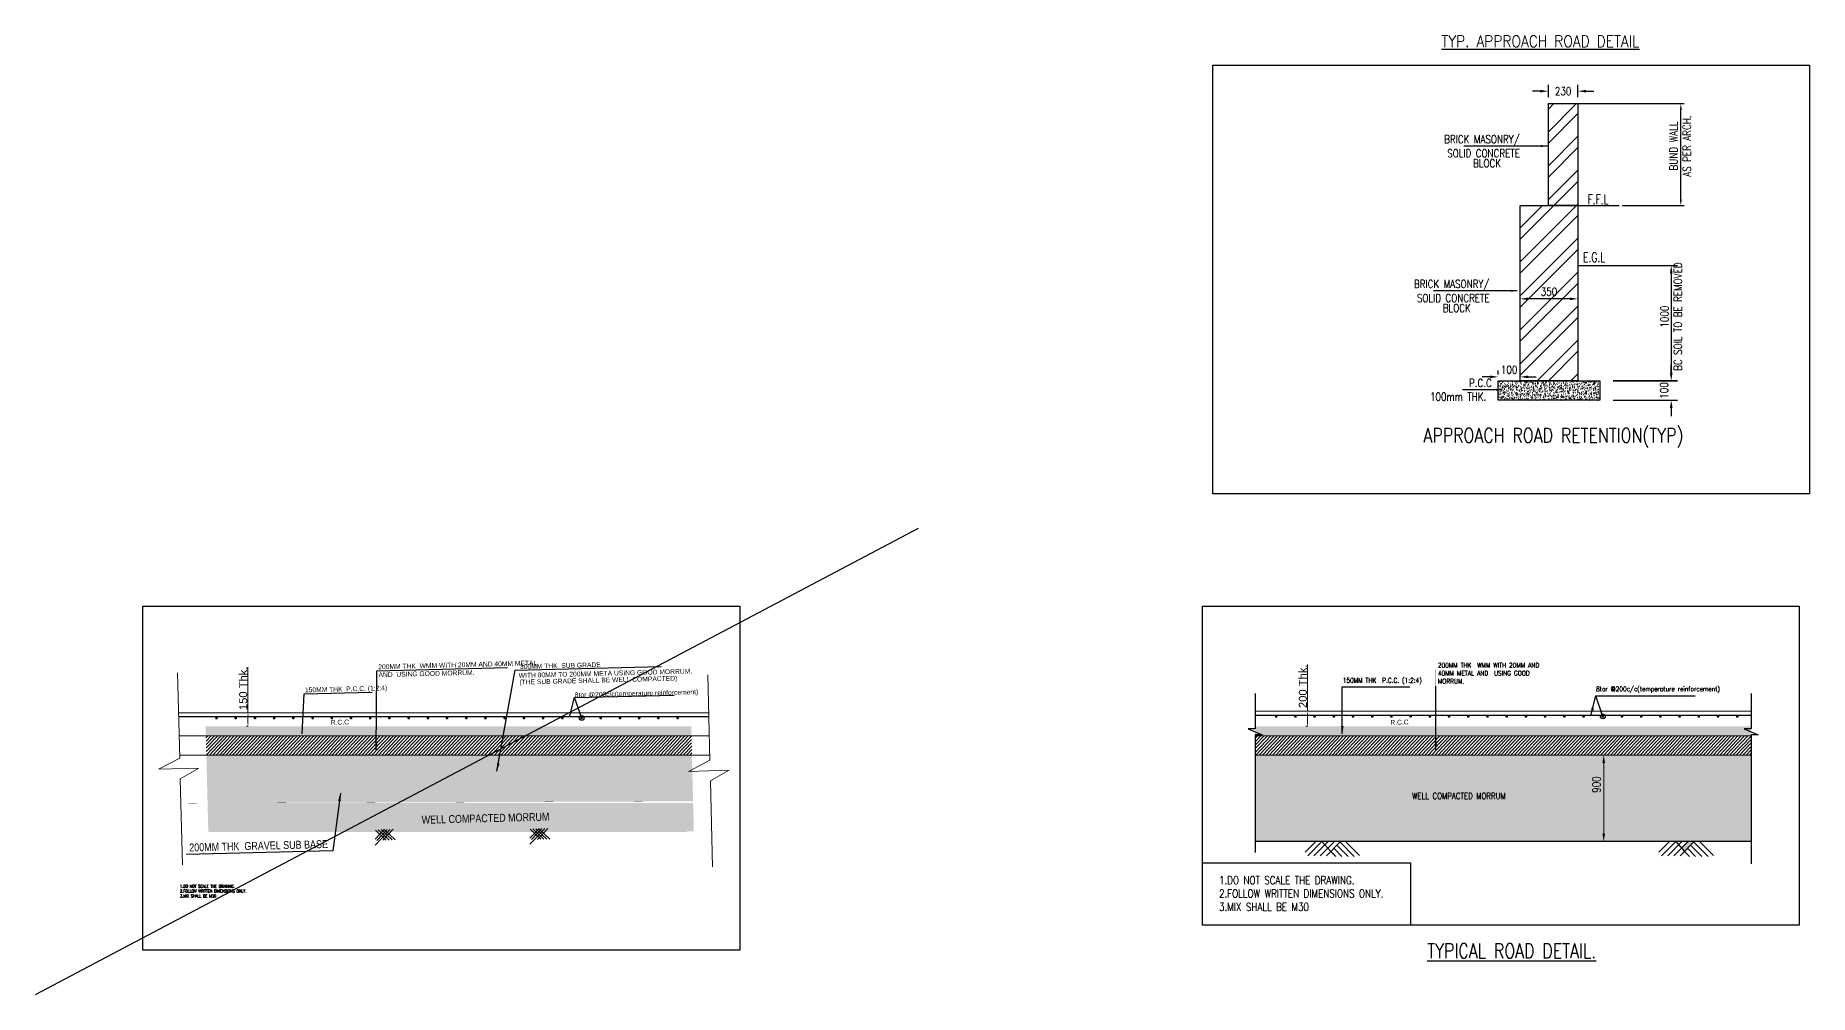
# Model space of a CAD drawing. Header units: inches. Extents: x -19274 to 36137, y -12040 to 17912.
import ezdxf
from ezdxf.enums import TextEntityAlignment as Align

# ---------------------------------------------------------------- set-up
doc = ezdxf.new("R2010")
doc.units = ezdxf.units.IN
doc.header["$MEASUREMENT"] = 0
doc.layers.get('DEFPOINTS').update_dxf_attribs({"color": 4})
for name, color, linetype, lineweight in [('beam', 3, 'Continuous', 9), ('DIM', 9, 'Continuous', 9), ('REIN', 1, 'Continuous', 25), ('ROAD', 9, 'Continuous', 15), ('TEXT', 4, 'Continuous', 9), ('WALL', 3, 'Continuous', 9)]:
    doc.layers.add(name, color=color, linetype=linetype, lineweight=lineweight)
for name, color, linetype in [('Hatch', 9, 'Continuous'), ('HT', 8, 'Continuous'), ('S-BEAM OUTER', 4, 'Continuous'), ('S-BRECK LINE', 8, 'Continuous'), ('S-COLUMN', 1, 'Continuous'), ('S-CONCRET LINE', 4, 'Continuous'), ('S-DIM-1', 5, 'Continuous'), ('S-LEVEL SECTION', 3, 'Continuous'), ('S-PCC', 9, 'Continuous'), ('S-RETAINING WALL', 8, 'Continuous'), ('S-TEXT-1', 4, 'Continuous'), ('S-TITAL', 6, 'Continuous'), ('S-TITIL', 6, 'Continuous'), ('TBLK_MAINTITLE', 83, 'Continuous')]:
    doc.layers.add(name, color=color, linetype=linetype)
doc.styles.add('DIM', font='arial.ttf', dxfattribs={"width": 0.8, "height": 125})
doc.styles.add('HEAD', font='times.ttf', dxfattribs={"width": 0.8})
doc.styles.add('ROMANS', font='simplex.shx', dxfattribs={"width": 0.8, "height": 250})
doc.styles.get("Standard").update_dxf_attribs({"font": 'arial.ttf'})
doc.dimstyles.new('DIM 100', dxfattribs={"dimscale": 100, "dimtxt": 2.5, "dimasz": 2, "dimexe": 1, "dimexo": 1, "dimgap": 1, "dimtad": 1, "dimdec": 0, "dimzin": 0, "dimdsep": 46, "dimtxsty": 'ROMANS', "dimcen": -0.1, "dimclrd": 5, "dimclre": 5, "dimclrt": 4, "dimadec": 0, "dimazin": 0, "dimtfac": 1, "dimtdec": 0, "dimtix": 1, "dimtofl": 0, "dimtmove": 0, "dimatfit": 0, "dimfxl": 1, "dimtolj": 1, "dimtzin": 0, "dimarcsym": 0})
doc.dimstyles.new('dim100', dxfattribs={"dimtxt": 250, "dimasz": 250, "dimexe": 200, "dimexo": 200, "dimgap": 100, "dimtad": 1, "dimdec": 0, "dimzin": 0, "dimdsep": 46, "dimtxsty": 'ROMANS', "dimcen": 0, "dimclrd": 5, "dimclre": 5, "dimclrt": 4, "dimadec": 0, "dimazin": 0, "dimtfac": 1, "dimtdec": 0, "dimtix": 1, "dimtofl": 0, "dimtmove": 2, "dimatfit": 3, "dimfxl": 1, "dimtolj": 1, "dimtzin": 0, "dimlwd": -1, "dimlwe": -1, "dimarcsym": 0})
doc.dimstyles.new('dim25', dxfattribs={"dimtxt": 250, "dimasz": 250, "dimexe": 200, "dimexo": 200, "dimgap": 100, "dimtad": 1, "dimdec": 0, "dimlfac": 0.25, "dimzin": 0, "dimdsep": 46, "dimtxsty": 'ROMANS', "dimcen": 0, "dimclrd": 5, "dimclre": 5, "dimclrt": 4, "dimadec": 0, "dimazin": 0, "dimtfac": 1, "dimtdec": 0, "dimtix": 1, "dimtofl": 0, "dimtmove": 2, "dimatfit": 3, "dimfxl": 1, "dimtolj": 1, "dimtzin": 0, "dimlwd": -1, "dimlwe": -1, "dimarcsym": 0})
doc.dimstyles.new('dim33.33', dxfattribs={"dimtxt": 250, "dimasz": 250, "dimexe": 200, "dimexo": 200, "dimgap": 100, "dimtad": 1, "dimdec": 0, "dimlfac": 0.333331, "dimzin": 0, "dimdsep": 46, "dimtxsty": 'ROMANS', "dimcen": 0, "dimclrd": 5, "dimclre": 5, "dimclrt": 4, "dimadec": 0, "dimazin": 0, "dimtfac": 1, "dimtdec": 0, "dimtix": 1, "dimtofl": 0, "dimtmove": 2, "dimatfit": 3, "dimfxl": 1, "dimtolj": 1, "dimtzin": 0, "dimlwd": -1, "dimlwe": -1, "dimarcsym": 0})
doc.dimstyles.get("Standard").update_dxf_attribs({"dimtxt": 0.18, "dimasz": 0.18, "dimexe": 0.18, "dimexo": 0.0625, "dimgap": 0.09, "dimtad": 0, "dimtih": 1, "dimtoh": 1, "dimdec": 4, "dimzin": 0, "dimdsep": 46, "dimtxsty": 'Standard', "dimcen": 0.09, "dimadec": 0, "dimazin": 0, "dimtfac": 1, "dimtdec": 4, "dimtofl": 0, "dimtmove": 0, "dimatfit": 3, "dimfxl": 1, "dimtolj": 1, "dimtzin": 0, "dimarcsym": 0})
doc.dimstyles.new('STANDARD$0', dxfattribs={"dimtxt": 2.5, "dimasz": 2.5, "dimexe": 0.5, "dimexo": 2, "dimgap": 20, "dimtad": 1, "dimdec": 4, "dimzin": 0, "dimdsep": 46, "dimtxsty": 'Standard', "dimcen": 2, "dimclrd": 256, "dimclre": 256, "dimclrt": 5, "dimadec": 0, "dimazin": 0, "dimtfac": 1, "dimtdec": 4, "dimtix": 1, "dimtofl": 0, "dimtmove": 0, "dimatfit": 3, "dimfxl": 1, "dimtolj": 1, "dimtzin": 0, "dimlwd": -1, "dimlwe": -1, "dimarcsym": 0})
pattern_1 = [(45, (-406310.2, 25031.5), (-530.3301, 530.3301), []), (45, (-405956.64, 25031.5), (-530.3301, 530.3301), [])]

# ---------------------------------------------------------------- blocks, each defined once
blk = doc.blocks.new('*D2')
at = {"layer": 'DEFPOINTS', "color": 0, "transparency": 16777216}
for p in [(28901, 16173), (27981, 15784), (28901, 15784)]:
    blk.add_point(p, dxfattribs=at)
at = {"layer": 'S-RETAINING WALL', "color": 5, "transparency": 16777216}
for p, q in [((27731, 16173), (27481, 16173)), ((27981, 15984), (27981, 16373)), ((28901, 15984), (28901, 16373)), ((29151, 16173), (29401, 16173))]:
    blk.add_line(p, q, dxfattribs=at)
for points in [[(27731, 16214), (27731, 16131), (27981, 16173)], [(29151, 16214), (29151, 16131), (28901, 16173)]]:
    blk.add_solid(points, dxfattribs=at)
at = {"layer": 'S-RETAINING WALL', "color": 4, "transparency": 16777216, "insert": (28441, 16173), "char_height": 250, "attachment_point": 5, "style": 'ROMANS'}
blk.add_mtext('\\A1;230', dxfattribs=at)
blk = doc.blocks.new('*D3')
at = {"layer": 'DEFPOINTS', "color": 0, "transparency": 16777216}
for p in [(27101, 9689), (27101, 9686), (28901, 9689)]:
    blk.add_point(p, dxfattribs=at)
at = {"layer": 'S-RETAINING WALL', "color": 5, "transparency": 16777216}
for p, q in [((27101, 9489), (27101, 9486)), ((28651, 9686), (27351, 9686)), ((28901, 9489), (28901, 9486))]:
    blk.add_line(p, q, dxfattribs=at)
for points in [[(27351, 9728), (27351, 9645), (27101, 9686)], [(28651, 9728), (28651, 9645), (28901, 9686)]]:
    blk.add_solid(points, dxfattribs=at)
at = {"layer": 'S-RETAINING WALL', "color": 4, "transparency": 16777216, "insert": (28001, 9911), "char_height": 250, "attachment_point": 5, "style": 'ROMANS'}
blk.add_mtext('\\A1;350', dxfattribs=at)
blk = doc.blocks.new('*D4')
at = {"layer": 'DEFPOINTS', "color": 0, "transparency": 16777216}
for p in [(28901, 10732), (29801, 7132), (31818, 7132)]:
    blk.add_point(p, dxfattribs=at)
at = {"layer": 'S-RETAINING WALL', "color": 5, "transparency": 16777216}
for p, q in [((29101, 10732), (32018, 10732)), ((31818, 10482), (31818, 7382)), ((30001, 7132), (32018, 7132))]:
    blk.add_line(p, q, dxfattribs=at)
for points in [[(31776, 10482), (31860, 10482), (31818, 10732)], [(31776, 7382), (31860, 7382), (31818, 7132)]]:
    blk.add_solid(points, dxfattribs=at)
at = {"layer": 'S-RETAINING WALL', "color": 4, "transparency": 16777216, "insert": (31818, 9132), "char_height": 250, "attachment_point": 5, "rotation": 90, "style": 'ROMANS'}
blk.add_mtext('\\A1;1000\\PBC SOIL TO BE REMOVED', dxfattribs=at)
blk = doc.blocks.new('*D5')
at = {"layer": 'DEFPOINTS', "color": 0, "transparency": 16777216}
for p in [(29801, 7126), (29801, 6526), (31818, 6526)]:
    blk.add_point(p, dxfattribs=at)
at = {"layer": 'S-RETAINING WALL', "color": 5, "transparency": 16777216}
for p, q in [((31818, 7376), (31818, 7626)), ((30001, 7126), (32018, 7126)), ((30001, 6526), (32018, 6526)), ((31818, 6276), (31818, 6026))]:
    blk.add_line(p, q, dxfattribs=at)
for points in [[(31776, 7376), (31860, 7376), (31818, 7126)], [(31776, 6276), (31860, 6276), (31818, 6526)]]:
    blk.add_solid(points, dxfattribs=at)
at = {"layer": 'S-RETAINING WALL', "color": 4, "transparency": 16777216, "insert": (31593, 6826), "char_height": 250, "attachment_point": 5, "rotation": 90, "style": 'ROMANS'}
blk.add_mtext('\\A1;100', dxfattribs=at)
blk = doc.blocks.new('*D6')
at = {"layer": 'DEFPOINTS', "color": 0, "transparency": 16777216}
for p in [(28761, 15784), (32118, 15784), (30187, 12600)]:
    blk.add_point(p, dxfattribs=at)
at = {"layer": 'S-COLUMN', "color": 5, "lineweight": -2, "transparency": 16777216}
for p, q in [((28861, 15784), (32218, 15784)), ((32118, 12800), (32118, 15584)), ((30287, 12600), (32218, 12600))]:
    blk.add_line(p, q, dxfattribs=at)
at = {"layer": 'S-COLUMN', "color": 5, "transparency": 16777216}
for points in [[(32085, 15584), (32151, 15584), (32118, 15784)], [(32085, 12800), (32151, 12800), (32118, 12600)]]:
    blk.add_solid(points, dxfattribs=at)
at = {"layer": 'S-COLUMN', "color": 4, "transparency": 16777216, "insert": (32100, 14458), "char_height": 250, "attachment_point": 5, "rotation": 90, "style": 'ROMANS'}
blk.add_mtext('\\A1;BUND WALL\\PAS PER ARCH.', dxfattribs=at)
blk = doc.blocks.new('*D7')
at = {"layer": 'DEFPOINTS', "color": 0, "transparency": 16777216}
for p in [(27101, 7250), (26412, 7126), (27101, 7126)]:
    blk.add_point(p, dxfattribs=at)
at = {"layer": 'S-BEAM OUTER', "color": 5, "transparency": 16777216}
for p, q in [((26162, 7250), (25912, 7250)), ((26412, 7326), (26412, 7450)), ((27101, 7326), (27101, 7450)), ((27351, 7250), (27601, 7250))]:
    blk.add_line(p, q, dxfattribs=at)
for points in [[(26162, 7292), (26162, 7208), (26412, 7250)], [(27351, 7292), (27351, 7208), (27101, 7250)]]:
    blk.add_solid(points, dxfattribs=at)
at = {"layer": 'S-BEAM OUTER', "color": 4, "transparency": 16777216, "insert": (26756, 7475), "char_height": 250, "attachment_point": 5, "style": 'ROMANS'}
blk.add_mtext('\\A1;100', dxfattribs=at)
blk = doc.blocks.new('*D9')
at = {"layer": 'DEFPOINTS', "color": 0}
for p in [(20460, -3192), (20513, -3192), (20513, -3662)]:
    blk.add_point(p, dxfattribs=at)
at = {"layer": 'DIM', "linetype": 'Continuous'}
for p, q in [((20460, -3192), (20460, -1733)), ((20463, -3192), (20410, -3192)), ((20460, -3562), (20460, -3292)), ((20463, -3662), (20410, -3662))]:
    blk.add_line(p, q, dxfattribs=at)
at = {"layer": 'DIM'}
for points in [[(20477, -3292), (20444, -3292), (20460, -3192)], [(20444, -3562), (20477, -3562), (20460, -3662)]]:
    blk.add_solid(points, dxfattribs=at)
at = {"layer": 'DIM', "color": 5, "insert": (20313, -2413), "char_height": 250, "attachment_point": 5, "rotation": 90}
blk.add_mtext('\\A1;{\\C4;200 Thk.}', dxfattribs=at)
blk = doc.blocks.new('*D10')
at = {"layer": 'DEFPOINTS', "color": 0}
for p in [(-12638, -3242), (-12585, -3242), (-12585, -3662)]:
    blk.add_point(p, dxfattribs=at)
at = {"layer": 'DIM', "linetype": 'Continuous'}
for p, q in [((-12638, -3242), (-12638, -1811)), ((-12635, -3242), (-12688, -3242)), ((-12635, -3662), (-12688, -3662)), ((-12638, -3562), (-12638, -3342))]:
    blk.add_line(p, q, dxfattribs=at)
at = {"layer": 'DIM'}
for points in [[(-12621, -3342), (-12654, -3342), (-12638, -3242)], [(-12654, -3562), (-12621, -3562), (-12638, -3662)]]:
    blk.add_solid(points, dxfattribs=at)
at = {"layer": 'DIM', "color": 5, "insert": (-12785, -2477), "char_height": 250, "attachment_point": 5, "rotation": 90}
blk.add_mtext('\\A1;150 Thk.', dxfattribs=at)
blk = doc.blocks.new('*D16')
at = {"layer": 'DEFPOINTS', "color": 0}
for p in [(34313, -4562), (29709, -7261), (34313, -7261)]:
    blk.add_point(p, dxfattribs=at)
at = {"layer": 'ROAD', "color": 5, "linetype": 'Continuous'}
for p, q in [((34113, -4562), (29509, -4562)), ((29709, -4812), (29709, -7011)), ((34113, -7261), (29509, -7261))]:
    blk.add_line(p, q, dxfattribs=at)
at = {"layer": 'ROAD', "color": 5}
for points in [[(29751, -4812), (29668, -4812), (29709, -4562)], [(29668, -7011), (29751, -7011), (29709, -7261)]]:
    blk.add_solid(points, dxfattribs=at)
at = {"layer": 'ROAD', "color": 4, "lineweight": -3, "insert": (29483, -5483), "char_height": 250, "attachment_point": 5, "rotation": 90, "style": 'ROMANS'}
blk.add_mtext('\\A1;900', dxfattribs=at)

msp = doc.modelspace()

# ---------------------------------------------------------------- hatches: boundary and pattern name
at = {"layer": 'DIM', "linetype": 'Continuous'}
h = msp.add_hatch(dxfattribs=at)
h.set_pattern_fill('ANSI31', color=256, scale=600, angle=1.4398, style=0)
h.set_pattern_definition([(46.4398, (-898002.03, 148594.97), (-54.348804, 51.683726), [])])
h.paths.add_polyline_path([(1229.2, -4561.8), (1214.1, -3961.8), (-13951.5, -3961.8), (-13936.4, -4561.8)])
h = msp.add_hatch(dxfattribs=at)
h.set_pattern_fill('ANSI31', color=256, scale=600, angle=1.4398, style=0)
h.set_pattern_definition([(46.4398, (-864904.13, 148594.97), (-54.348804, 51.683726), [])])
edge = h.paths.add_edge_path()
edge.add_line((34327.1, -4561.8), (34312, -3961.8))
edge.add_line((34312, -3961.8), (18822, -3961.8))
edge.add_line((18822, -3961.8), (18829.6, -4561.8))
edge.add_line((18822, -4561.8), (34327.1, -4561.8))
at = {"layer": 'Hatch', "linetype": 'Continuous'}
h = msp.add_hatch(dxfattribs=at)
h.set_pattern_fill('AR-CONC', color=256, scale=25, angle=1.4398, style=0)
h.set_pattern_definition([(51.4398, (-898002.03, 148594.97), (179.652619, -11.177503), [18.75, -206.25]), (356.4398, (-898002.03, 148594.97), (-39.40189, 187.117075), [15, -165]), (101.891244, (-897987.06, 148594.04), (140.25073, 175.93957), [15.935048, -175.285528]), (47.624, (-898003.29, 148644.95), (267.76583, -34.66272), [28.125, -309.375]), (98.075435, (-897980.97, 148642.06), (227.47264, 249.32398), [23.902585, -262.92844]), (352.623964, (-898003.3, 148644.95), (227.47264, 249.32398), [22.5, -247.5]), (22.4398, (-897977.98, 148633.08), (151.70876, -96.873383), [18.75, -206.25]), (327.4398, (-897977.98, 148633.08), (56.25449, 182.758696), [15, -165]), (72.891244, (-897965.34, 148625.01), (207.963247, 85.885313), [15.935047, -175.285528]), (38.9397996, (-898002.03, 148594.97), (0.9478815, 83.273572), [0, -163, 0, -167.5, 0, -165.625]), (8.9398, (-898002.03, 148594.97), (63.269064, 100.2243074), [0, -95.5, 0, -159.25, 0, -63.125]), (328.9398, (-898057.76, 148593.57), (133.555156, -2.283652), [0, -62.5, 0, -195, 0, -258.75]), (318.9398, (-898082.75, 148592.94), (145.121687, 28.681715), [0, -81.25, 0, -129.5, 0, -183.75])])
h.paths.add_polyline_path([(1214.1, -3961.8), (1206.5, -3661.8), (-13959.1, -3661.8), (-13951.5, -3961.8)])
h = msp.add_hatch(dxfattribs=at)
h.set_pattern_fill('AR-CONC', color=256, scale=25, angle=1.4398, style=0)
h.set_pattern_definition([(51.4398, (-864904.13, 148594.97), (179.652619, -11.177503), [18.75, -206.25]), (356.4398, (-864904.13, 148594.97), (-39.40189, 187.117075), [15, -165]), (101.891244, (-864889.16, 148594.04), (140.25073, 175.93957), [15.935048, -175.285528]), (47.624, (-864905.39, 148644.95), (267.76583, -34.66272), [28.125, -309.375]), (98.075435, (-864883.07, 148642.06), (227.47264, 249.32398), [23.902585, -262.92844]), (352.623964, (-864905.4, 148644.95), (227.47264, 249.32398), [22.5, -247.5]), (22.4398, (-864880.08, 148633.08), (151.70876, -96.873383), [18.75, -206.25]), (327.4398, (-864880.08, 148633.08), (56.25449, 182.758696), [15, -165]), (72.891244, (-864867.44, 148625.01), (207.963247, 85.885313), [15.935047, -175.285528]), (38.9397996, (-864904.13, 148594.97), (0.9478815, 83.273572), [0, -163, 0, -167.5, 0, -165.625]), (8.9398, (-864904.13, 148594.97), (63.269064, 100.2243074), [0, -95.5, 0, -159.25, 0, -63.125]), (328.9398, (-864959.864, 148593.57), (133.555156, -2.283652), [0, -62.5, 0, -195, 0, -258.75]), (318.9398, (-864984.86, 148592.94), (145.121687, 28.681715), [0, -81.25, 0, -129.5, 0, -183.75])])
edge = h.paths.add_edge_path()
edge.add_line((34312, -3961.8), (34304.4, -3661.8))
edge.add_line((34304.4, -3661.8), (19138.8, -3661.8))
edge.add_line((18821.8, -3661.8), (18829.3, -3961.8))
edge.add_line((18829.3, -3961.8), (34312, -3961.8))
h = msp.add_hatch(dxfattribs=at)
h.set_pattern_fill('GRAVEL', color=256, scale=1000, angle=1.4398, style=0)
h.set_pattern_definition([(229.452587, (-987906.48, 304113.24), (-7771.3348294, -9198.171284), [134.536, -13319.088]), (186.4095403, (-987993.94, 304011.01), (11971.0847274, 1301.203461), [230.868, -22855.9248]), (133.950247, (-988223.365, 303985.236), (10273.235357, -10745.2610623), [162.788, -16116.0326]), (268.7134886, (-988606.96, 303725.515), (497.152304, 20018.812142), [210.238, -20813.558]), (294.273454, (-988611.68, 303515.33), (-5299.9405698, 11870.5783327), [206.155, -20409.3731]), (358.7134886, (-988526.93, 303327.4), (-20018.812142, 497.152304), [210.238, -20813.558]), (39.13404, (-988316.747, 303322.68), (-12744.6296166, -10323.4885543), [278.029, -27524.84855]), (73.695128, (-988101.088, 303498.154), (6445.0047697, 22168.9402883), [262.488, -25986.3215]), (122.869365, (-988027.395, 303750.085), (-8324.12, 12794.882814), [210.95, -20884.0731]), (176.676158, (-988141.88, 303927.265), (11021.6536475, -723.291692), [240.832, -11800.7626]), (223.8372374, (-988382.31, 303941.228), (-11719.8187408, -11298.0462328), [311.448, -30833.375]), (140.253874, (-987617.02, 303740.39), (-7148.549532, 5822.219472), [106.301, -10523.8448]), (172.909034, (-987698.755, 303808.36), (13046.1488005, -1672.7227718), [202.237, -20021.5114]), (226.4398, (-987899.45, 303833.3), (25.1266, -999.6843), [141.421, -1272.7926]), (204.63839, (-987972.44, 303951.53), (4948.168189, 2125.001548), [76.158, -7539.6151]), (293.24121, (-988041.66, 303919.78), (-1075.064073, 2973.926233), [107.703, -5277.4618]), (32.403556, (-987999.16, 303820.82), (2948.799634, 2074.74835), [174.929, -5656.0229]), (163.00485, (-987851.47, 303914.56), (2024.49515, -949.43108), [126.491, -3035.7867]), (17.82934, (-988621.48, 303905.207), (9921.4629757, 3250.318818), [177.2, -17542.8451]), (71.7859755, (-988452.79, 303959.46), (-3722.3445234, -11097.0334435), [148.661, -14717.4077]), (294.63839, (-987856.5, 304114.5), (-2125.001548, 4948.168189), [152.315, -7463.4581]), (345.050259, (-987793, 303976.046), (-10072.2225677, 2747.786845), [177.2, -17542.8451]), (340.883754, (-988605.9, 303285.4), (-5048.674583, 1873.735561), [170.88, -8373.1237]), (296.21494, (-988444.444, 303229.44), (-5274.813971, 10870.8940556), [143.178, -14174.6431]), (68.241209, (-987821.37, 303115.06), (1873.735561, 5048.674583), [152.315, -7463.4581]), (18.793824, (-987764.91, 303256.525), (-12895.3892086, -4325.3828912), [167.631, -16595.4236]), (70.883754, (-988311.22, 303102.75), (-1873.735561, -5048.674583), [85.44, -8458.5637]), (102.749732, (-987881.35, 303113.55), (-1100.19067, 3973.61051), [50.99, -5048.0295]), (167.403556, (-987892.6, 303163.29), (3024.17943, -924.30448), [206.155, -3916.9506]), (187.4488055, (-988093.8, 303208.246), (9971.716173, 1250.9502638), [191.05, -18913.9232]), (305.129867, (-987996.9, 303730.85), (-1049.937474, 1974.241956), [144.222, -3461.3293]), (354.597026, (-987913.91, 303612.894), (17044.8859092, -1572.2163771), [251.794, -24927.5626]), (62.385195, (-987663.24, 303589.18), (-3822.850918, -7098.296335), [102.956, -10192.6741]), (91.4398, (-987615.5, 303680.4), (-1024.8109, 974.5577), [60, -940]), (121.696237, (-988114.55, 303237.734), (4174.6232993, -6897.2835455), [138.924, -13753.52]), (49.452587, (-988187.54, 303355.94), (7771.3348294, 9198.171284), [269.072, -13184.552]), (1.4398, (-988012.6, 303560.4), (974.5577, 1024.8109), [260, -740]), (326.744646, (-987752.706, 303566.93), (10172.7289623, -6746.5239536), [158.114, -15653.2743]), (255.494404, (-987620.49, 303480.22), (-899.177883, -4023.863707), [145.602, -7134.5079]), (209.085775, (-987656.955, 303339.264), (-18742.7352796, -10474.2481462), [237.065, -23469.4742]), (176.8658783, (-987864.125, 303224.02), (-13021.0222018, 673.0384946), [250.799, -24829.0734])])
h.paths.add_polyline_path([(1251.8, -5461.8), (1229.2, -4561.8), (-13936.4, -4561.8), (-13913.8, -5461.8)])
h = msp.add_hatch(dxfattribs=at)
h.set_pattern_fill('GRAVEL', color=30, scale=500, angle=1.4398, style=0)
h.set_pattern_definition([(229.452587, (-897402.168, 336591.78), (-3885.6674148, -4599.085642), [67.268, -6659.54402]), (186.4095403, (-897445.897, 336540.665), (5985.54236375, 650.60173055), [115.434, -11427.96238]), (133.9502467, (-897560.61, 336527.78), (5136.6176785, -5372.6305312), [81.394, -8058.0163]), (268.7134886, (-897752.407, 336397.918), (248.576152, 10009.4060711), [105.119, -10406.77902]), (294.2734538, (-897754.767, 336292.826), (-2649.9702849, 5935.2891664), [103.0775, -10204.68656]), (358.7134886, (-897712.393, 336198.86), (-10009.4060711, 248.576152), [105.119, -10406.77902]), (39.13404, (-897607.3, 336196.5), (-6372.31480837, -5161.7442772), [139.0145, -13762.42427]), (73.695128, (-897499.47, 336284.238), (3222.50238487, 11084.4701443), [131.244, -12993.16075]), (122.8693652, (-897462.624, 336410.203), (-4162.06, 6397.441407), [105.475, -10442.03655]), (176.676158, (-897519.87, 336498.793), (5510.8268238, -361.645846), [120.416, -5900.3813]), (223.8372374, (-897640.082, 336505.775), (-5859.90937045, -5649.02311644), [155.724, -15416.6875]), (140.2538744, (-897257.44, 336405.358), (-3574.274766, 2911.1097362), [53.1505, -5261.9224]), (172.909034, (-897298.305, 336439.341), (6523.0744003, -836.3613859), [101.1185, -10010.7557]), (226.4398, (-897398.65, 336451.82), (12.5633, -499.84214), [70.7105, -636.39628]), (204.63839, (-897435.146, 336510.926), (2474.0840943, 1062.500774), [38.079, -3769.80755]), (293.241209, (-897469.76, 336495.05), (-537.532037, 1486.963116), [53.8515, -2638.7309]), (32.403556, (-897448.51, 336445.57), (1474.399817, 1037.374175), [87.4645, -2828.01145]), (163.00485, (-897374.66, 336492.44), (1012.247577, -474.71554), [63.2455, -1517.89333]), (17.82934, (-897759.667, 336487.764), (4960.7314879, 1625.1594091), [88.6, -8771.42257]), (71.7859755, (-897675.322, 336514.892), (-1861.1722617, -5548.5167218), [74.3305, -7358.70387]), (294.63839, (-897377.175, 336592.41), (-1062.500774, 2474.0840943), [76.1575, -3731.72905]), (345.0502593, (-897345.426, 336523.184), (-5036.1112839, 1373.8934225), [88.6, -8771.42257]), (340.8837544, (-897751.88, 336177.86), (-2524.3372916, 936.8677805), [85.44, -4186.56187]), (296.21494, (-897671.15, 336149.88), (-2637.4069856, 5435.4470278), [71.589, -7087.32153]), (68.241209, (-897359.614, 336092.69), (936.8677805, 2524.3372916), [76.1575, -3731.72905]), (18.7938242, (-897331.382, 336163.423), (-6447.69460435, -2162.6914456), [83.8155, -8297.7118]), (70.8837544, (-897604.536, 336086.535), (-936.8677805, -2524.3372916), [42.72, -4229.28187]), (102.749732, (-897389.6, 336091.94), (-550.095336, 1986.805255), [25.495, -2524.01476]), (167.403556, (-897395.23, 336116.8), (1512.089715, -462.15224), [103.0775, -1958.4753]), (187.4488055, (-897495.827, 336139.284), (4985.8580866, 625.4751319), [95.525, -9456.9616]), (305.129867, (-897447.38, 336400.58), (-524.968737, 987.120978), [72.111, -1730.66464]), (354.5970262, (-897405.883, 336341.607), (8522.4429547, -786.10818857), [125.897, -12463.7813]), (62.3851955, (-897280.545, 336329.753), (-1911.425459, -3549.1481674), [51.478, -5096.33707]), (91.4398, (-897256.7, 336375.37), (-512.40544, 487.27884), [30, -470]), (121.6962367, (-897506.2, 336154.028), (2087.3116497, -3448.6417728), [69.462, -6876.76]), (49.452587, (-897542.698, 336213.13), (3885.6674148, 4599.085642), [134.536, -6592.27602]), (1.4398, (-897455.24, 336315.36), (487.27884, 512.40544), [130, -370]), (326.744646, (-897325.28, 336318.625), (5086.3644812, -3373.2619768), [79.057, -7826.63715]), (255.494404, (-897259.17, 336275.27), (-449.5889413, -2011.9318537), [72.801, -3567.25394]), (209.085775, (-897277.405, 336204.792), (-9371.3676399, -5237.12407316), [118.5325, -11734.7371]), (176.8658783, (-897380.99, 336147.172), (-6510.511101, 336.5192473), [125.3995, -12414.5367])])
h.paths.add_polyline_path([(1265.4, -6005), (1251.8, -5461.8), (-13913.8, -5461.8), (-13898.7, -6061.8)])
at = {"layer": 'ROAD', "linetype": 'Continuous', "lineweight": -3}
h = msp.add_hatch(dxfattribs=at)
h.set_pattern_fill('AR-SAND', color=256, scale=150, angle=1)
h.set_pattern_definition([(38.5, (0, 7564.94), (-14.4917, 288.8146), [0, -228, 0, -255, 0, -243.75]), (8.5, (0, 7564.94), (258.038, 427.8905), [0, -123, 0, -205.5, 0, -78.75]), (328.5, (-184.47, 7561.72), (466.6005, 9.2676), [0, -75, 0, -270, 0, -352.5]), (318.5, (-184.47, 7561.72), (448.1707, 139.839), [0, -37.5, 0, -177, 0, -202.5])])
h.paths.add_polyline_path([(18822, -4561.8), (34313.1, -4561.8), (34313.1, -7260.6), (32696.7, -7260.6), (32537.9, -7260.6), (32230, -7568.6), (32139, -7465.9), (32344.3, -7260.6), (32150.6, -7260.6), (31957, -7260.6), (31763.4, -7260.6), (21647.8, -7260.6), (21489, -7260.6), (21295.4, -7260.6), (21101.8, -7260.6), (20908.1, -7260.6), (20714.5, -7260.6), (18822, -7260.6)])
h.paths.add_polyline_path([(23675.6, -5680), (23675.6, -5980), (27051.8, -5980), (27051.8, -5680)], flags=24)
h.paths.add_polyline_path([(29295.9, -5802.4), (29670.9, -5802.4), (29670.9, -5163.1), (29295.9, -5163.1)], flags=24)
h = msp.add_hatch(dxfattribs=at)
h.set_pattern_fill('AR-SAND', color=256, scale=100, angle=1.4398)
h.set_pattern_definition([(38.9398, (-898855.96, 182845.25), (-11.1388, 192.463262), [0, -152, 0, -170, 0, -162.5]), (8.9398, (-898855.96, 182845.25), (169.8307, 286.57235), [0, -82, 0, -137, 0, -52.5]), (328.9398, (-898978.92, 182842.16), (311.301646, 8.390506), [0, -50, 0, -180, 0, -235]), (318.9398, (-898978.92, 182842.16), (298.31245, 95.29322), [0, -25, 0, -118, 0, -135])])
h.paths.add_polyline_path([(1289, -6943.6), (1266.9, -6061.6), (-13898.8, -6061.5), (-13876.2, -6960.4), (1043.5, -6960.4), (1043.2, -6949.8)])
at = {"layer": 'S-BEAM OUTER'}
h = msp.add_hatch(dxfattribs=at)
h.set_pattern_fill('ANSI32', color=9, scale=2000, style=0)
h.set_pattern_definition(pattern_1)
h.paths.add_polyline_path([(28901.2, 15783.9), (27981.2, 15783.9), (27981.2, 12600.4), (28901.2, 12600.4)])
h = msp.add_hatch(dxfattribs=at)
h.set_pattern_fill('ANSI32', color=9, scale=2000, style=0)
h.set_pattern_definition(pattern_1)
h.paths.add_polyline_path([(28901.2, 12600.4), (27981.2, 12600.4), (27101.2, 12600.4), (27101.2, 9132.4), (27101.2, 7126.4), (28901.2, 7126.4), (28901.2, 9132.4)])
h.paths.add_polyline_path([(27713.7, 10098.7), (28288.7, 10098.7), (28288.7, 9723.7), (27713.7, 9723.7)], flags=24)
at = {"layer": 'S-PCC'}
h = msp.add_hatch(dxfattribs=at)
h.set_pattern_fill('AR-CONC', color=256, scale=25)
h.set_pattern_definition([(50, (-406310.19, 25031.53), (179.315046, -15.688034), [18.75, -206.25]), (355, (-406310.2, 25031.53), (-34.68783, 188.04803), [15, -165]), (100.4514, (-406295.25, 25030.22), (144.627345, 172.359886), [15.93505, -175.28553]), (46.1842, (-406310.2, 25081.53), (266.81026, -41.37975), [28.125, -309.375]), (96.6356, (-406287.96, 25078.08), (233.66568, 243.52947), [23.90257, -262.92825]), (351.1842, (-406310.2, 25081.53), (233.66549, 243.52965), [22.5, -247.5]), (21, (-406285.19, 25069.03), (149.226763, -100.654723), [18.75, -206.25]), (326, (-406285.2, 25069.03), (60.82883, 181.28751), [15, -165]), (71.4514, (-406272.76, 25060.64), (210.05566, 80.632624), [15.93505, -175.28553]), (37.5, (-406310.19, 25031.53), (3.039964, 83.223463), [0, -163, 0, -167.5, 0, -165.625]), (7.5, (-406310.19, 25031.53), (65.767384, 98.602928), [0, -95.5, 0, -159.25, 0, -63.125]), (327.5, (-406365.94, 25031.53), (133.455609, -5.638718), [0, -62.5, 0, -195, 0, -258.75]), (317.5, (-406390.94, 25031.53), (145.796542, 25.026246), [0, -81.25, 0, -129.5, 0, -183.75])])
h.paths.add_polyline_path([(29590.6, 7126.4), (26411.7, 7126.4), (26411.7, 6526.4), (29590.6, 6526.4)])

# ---------------------------------------------------------------- linework, layer by layer
msp.add_line((-19274.2, -12039.6), (8302.8, 2526.2))
for points in [[(17497.3, 16987.2), (36137.3, 16987.2), (36137.3, 3596.6), (17497.3, 3596.6)], [(-15919.1, 86.5), (2720.9, 86.5), (2720.9, -10656.8), (-15919.1, -10656.8)]]:
    msp.add_lwpolyline(points, close=True)
at = {"layer": 'beam'}
for p, q in [((-14802.8, -3241.8), (1753.2, -3241.8)), ((18822, -3191.8), (34313.1, -3191.8))]:
    msp.add_line(p, q, dxfattribs=at)
at = {"layer": 'DIM', "linetype": 'Continuous'}
for p, q in [((-14802.8, -3241.8), (1753.2, -3241.8)), ((18822, -3191.8), (34313.1, -3191.8)), ((-14784.7, -3961.8), (1771.3, -3961.8)), ((18822, -3961.8), (34313.1, -3961.8)), ((-14769.6, -4561.8), (1786.4, -4561.8)), ((18822, -4561.8), (34313.1, -4561.8))]:
    msp.add_line(p, q, dxfattribs=at)
at = {"layer": 'Hatch', "linetype": 'Continuous'}
for p, q in [((-8668.9, -7186.6), (-8384.4, -6887.5)), ((-8664.2, -7372.5), (-8471.3, -7169.6)), ((-8325.9, -7218), (-8657, -6903.2)), ((-8614, -7225.3), (-8290.5, -6885.1)), ((-8232, -7215.7), (-8572.2, -6892.2)), ((-8520.1, -7222.9), (-8196.7, -6882.7)), ((-8138.1, -7213.3), (-8478.3, -6889.8)), ((-8426.3, -7220.5), (-8102.8, -6880.4)), ((-8044.3, -7210.9), (-8384.4, -6887.5)), ((-3836.3, -7159.6), (-3551.8, -6860.5)), ((-3831.6, -7345.5), (-3638.7, -7142.7)), ((-3493.3, -7191.1), (-3824.4, -6876.2)), ((-3781.4, -7198.3), (-3458, -6858.1)), ((-3399.5, -7188.7), (-3739.6, -6865.2)), ((-3687.6, -7195.9), (-3364.1, -6855.8)), ((-3305.6, -7186.3), (-3645.7, -6862.9)), ((-3593.7, -7193.6), (-3270.2, -6853.4)), ((-3211.7, -7184), (-3551.8, -6860.5))]:
    msp.add_line(p, q, dxfattribs=at)
at = {"layer": 'Hatch', "linetype": 'Continuous', "const_width": 1}
for points in [[(1763.7, -3661.8), (-14792.3, -3661.8)], [(34313.1, -3661.8), (18822, -3661.8)]]:
    msp.add_lwpolyline(points, dxfattribs=at)
at = {"layer": 'HT', "color": 8}
for p, q in [((20381.1, -7594.1), (20714.5, -7260.6)), ((20465.1, -7703.7), (20908.1, -7260.6)), ((20658.8, -7703.7), (21101.8, -7260.6)), ((20852.4, -7703.7), (21295.4, -7260.6)), ((20908.1, -7260.6), (21181.2, -7568.6)), ((21046, -7703.7), (21489, -7260.6)), ((21181.2, -7568.6), (21336.9, -7724.3)), ((21278, -7471.7), (21530.5, -7724.3)), ((21374.8, -7374.9), (21724.2, -7724.3)), ((21474.8, -7281.2), (21917.8, -7724.3)), ((21647.8, -7260.6), (22084.7, -7697.6)), ((31429.9, -7594.1), (31763.4, -7260.6)), ((31514, -7703.7), (31957, -7260.6)), ((31707.6, -7703.7), (32150.6, -7260.6)), ((31901.3, -7703.7), (32344.3, -7260.6)), ((31957, -7260.6), (32230, -7568.6)), ((32094.9, -7703.7), (32537.9, -7260.6)), ((32230, -7568.6), (32385.8, -7724.3)), ((32326.9, -7471.7), (32579.4, -7724.3)), ((32423.7, -7374.9), (32773, -7724.3)), ((32523.7, -7281.2), (32966.7, -7724.3)), ((32696.7, -7260.6), (33133.6, -7697.6))]:
    msp.add_line(p, q, dxfattribs=at)
at = {"layer": 'REIN', "linetype": 'Continuous', "lineweight": 30}
for p, q in [((18822, -3311.8), (34313.1, -3311.8)), ((-14799.8, -3361.8), (1756.2, -3361.8))]:
    msp.add_line(p, q, dxfattribs=at)
at = {"layer": 'REIN', "const_width": 42.2}
for points in [[(19458, -3355.1, 1), (19500.1, -3354, 1)], [(20058, -3355.1, 1), (20100.1, -3354, 1)], [(20658, -3355.1, 1), (20700.1, -3354, 1)], [(21258, -3355.1, 1), (21300.1, -3354, 1)], [(21858, -3355.1, 1), (21900.1, -3354, 1)], [(22458, -3355.1, 1), (22500.1, -3354, 1)], [(23058, -3355.1, 1), (23100.1, -3354, 1)], [(23658, -3355.1, 1), (23700.1, -3354, 1)], [(24258, -3355.1, 1), (24300.1, -3354, 1)], [(24858, -3355.1, 1), (24900.1, -3354, 1)], [(25458, -3355.1, 1), (25500.1, -3354, 1)], [(26058, -3355.1, 1), (26100.1, -3354, 1)], [(26658, -3355.1, 1), (26700.1, -3354, 1)], [(27258, -3355.1, 1), (27300.1, -3354, 1)], [(27858, -3355.1, 1), (27900.1, -3354, 1)], [(28458.5, -3355.1, 1), (28500.7, -3354, 1)], [(29058.5, -3355.1, 1), (29100.7, -3354, 1)], [(29658.5, -3355.1, 1), (29700.7, -3354, 1)], [(30258.5, -3355.1, 1), (30300.7, -3354, 1)], [(30858.5, -3355.1, 1), (30900.7, -3354, 1)], [(31458.5, -3355.1, 1), (31500.7, -3354, 1)], [(32058.5, -3355.1, 1), (32100.7, -3354, 1)], [(32658.5, -3355.1, 1), (32700.7, -3354, 1)], [(33258.5, -3355.1, 1), (33300.7, -3354, 1)], [(33858.5, -3355.1, 1), (33900.7, -3354, 1)], [(-13639.9, -3405.1, 1), (-13597.8, -3404, 1)], [(-13039.9, -3405.1, 1), (-12997.8, -3404, 1)], [(-12439.9, -3405.1, 1), (-12397.8, -3404, 1)], [(-11839.9, -3405.1, 1), (-11797.8, -3404, 1)], [(-11239.9, -3405.1, 1), (-11197.8, -3404, 1)], [(-10639.9, -3405.1, 1), (-10597.8, -3404, 1)], [(-10039.9, -3405.1, 1), (-9997.8, -3404, 1)], [(-9439.9, -3405.1, 1), (-9397.8, -3404, 1)], [(-8839.9, -3405.1, 1), (-8797.8, -3404, 1)], [(-8239.9, -3405.1, 1), (-8197.8, -3404, 1)], [(-7639.9, -3405.1, 1), (-7597.8, -3404, 1)], [(-7039.9, -3405.1, 1), (-6997.8, -3404, 1)], [(-6439.9, -3405.1, 1), (-6397.8, -3404, 1)], [(-5839.9, -3405.1, 1), (-5797.8, -3404, 1)], [(-5239.9, -3405.1, 1), (-5197.8, -3404, 1)], [(-4639.4, -3405.1, 1), (-4597.2, -3404, 1)], [(-4039.4, -3405.1, 1), (-3997.2, -3404, 1)], [(-3439.4, -3405.1, 1), (-3397.2, -3404, 1)], [(-2839.4, -3405.1, 1), (-2797.2, -3404, 1)], [(-2239.4, -3405.1, 1), (-2197.2, -3404, 1)], [(-1639.4, -3405.1, 1), (-1597.2, -3404, 1)], [(-1039.4, -3405.1, 1), (-997.2, -3404, 1)], [(-439.4, -3405.1, 1), (-397.2, -3404, 1)], [(160.6, -3405.1, 1), (202.8, -3404, 1)], [(760.6, -3405.1, 1), (802.8, -3404, 1)]]:
    msp.add_lwpolyline(points, format="xyb", close=True, dxfattribs=at)
at = {"layer": 'ROAD', "linetype": 'Continuous', "lineweight": -3}
msp.add_line((34313.1, -7260.6), (18822, -7260.6), dxfattribs=at)
at = {"layer": 'S-BRECK LINE'}
for points in [[(18822, -2637), (18822, -3746.7), (18602.3, -3746.7), (19041.8, -3927.2), (18822, -3927.2), (18822, -7605.4)], [(34313.1, -2637), (34313.1, -3746.7), (34093.3, -3746.7), (34532.9, -3927.2), (34313.1, -3927.2), (34313.1, -7959.5)]]:
    msp.add_lwpolyline(points, dxfattribs=at)
at = {"layer": 'S-CONCRET LINE'}
msp.add_lwpolyline([(27981.2, 15783.9), (28901.2, 15783.9), (28901.2, 12600.4), (27981.2, 12600.4)], close=True, dxfattribs=at)
msp.add_lwpolyline([(28901.2, 9132.4), (28901.2, 9132.4), (28901.2, 7126.4), (27101.2, 7126.4), (27101.2, 9132.4), (27101.2, 9132.4), (27101.2, 12600.4), (28901.2, 12600.4), (28901.2, 9132.4)], dxfattribs=at)
at = {"layer": 'S-LEVEL SECTION'}
for p, q in [((28901.2, 12600.4), (30187.2, 12600.4)), ((28901.2, 12600.4), (30187.2, 12600.4)), ((28901.2, 10732.4), (30187.2, 10732.4))]:
    msp.add_line(p, q, dxfattribs=at)
at = {"layer": 'S-PCC'}
msp.add_lwpolyline([(29590.6, 7126.4), (29590.6, 6526.4), (26411.7, 6526.4), (26411.7, 7126.4)], close=True, dxfattribs=at)
at = {"layer": 'WALL', "linetype": 'Continuous'}
for p, q in [((-14834.2, -1994.1), (-14767.3, -4654.2)), ((1723.4, -2057.7), (1790.3, -4717.8)), ((-15430.6, -5006.1), (-14767.3, -4654.2)), ((-14167.2, -4974.4), (-15430.6, -5006.1)), ((-14167.2, -4974.4), (-14750.9, -5307.6)), ((1127, -5069.8), (1790.3, -4717.8)), ((-14750.9, -5307.6), (-14683.6, -7984.4)), ((2390.4, -5038), (1127, -5069.8)), ((2390.4, -5038), (1806.7, -5371.2)), ((1806.7, -5371.2), (1874, -8048.1))]:
    msp.add_line(p, q, dxfattribs=at)
at = {"layer": 'WALL', "linetype": 'Continuous', "const_width": 1}
for points in [[(1763.7, -3661.8), (-14792.3, -3661.8)], [(34313.1, -3661.8), (18822, -3661.8)], [(1771.3, -3961.8), (-14784.7, -3961.8)], [(-14784.7, -3961.8), (1771.3, -3961.8)], [(1771.3, -3961.8), (-14784.7, -3961.8)], [(34313.1, -3961.8), (18822, -3961.8)], [(18822, -3961.8), (34313.1, -3961.8)], [(34313.1, -3961.8), (18822, -3961.8)], [(-14769.6, -4561.8), (1786.4, -4561.8)], [(18822, -4561.8), (34313.1, -4561.8)], [(-14747, -5461.8), (1809, -5461.8)], [(-14731.9, -6064.9), (1822.6, -6003)]]:
    msp.add_lwpolyline(points, dxfattribs=at)

# ---------------------------------------------------------------- texts
at = {"layer": 'S-LEVEL SECTION', "style": 'ROMANS', "width": 0.7}
for s, p in [('F.F.L', (29204, 12641)), ('E.G.L', (29063.3, 10836.2))]:
    msp.add_text(s, height=300, dxfattribs=at).set_placement(p)
at = {"layer": 'S-TEXT-1', "style": 'ROMANS', "width": 0.8}
for s, p in [('BRICK MASONRY/', (24727.2, 14547.8)), ('SOLID CONCRETE  ', (24820.8, 14107.1)), (' BLOCK ', (25490.8, 13796.1)), ('BRICK MASONRY/', (23781.5, 10026.6)), ('SOLID CONCRETE  ', (23875.1, 9585.8)), (' BLOCK ', (24545.1, 9274.8)), ('100mm THK. ', (24283.5, 6507.1)), ('P.C.C ', (25502.6, 6934.7))]:
    msp.add_text(s, height=250, dxfattribs=at).set_placement(p)
msp.add_text('8tor @200c/c(temperature reinforcement) ', height=150, dxfattribs=at).set_placement((29470.7, -2614.4), align=Align.BOTTOM_LEFT)
at = {"layer": 'S-TEXT-1', "color": 2, "style": 'ROMANS', "width": 0.8}
msp.add_text('WELL COMPACTED MORRUM', height=200, dxfattribs=at).set_placement((23725.6, -5996.7), align=Align.BOTTOM_LEFT)
at = {"layer": 'S-TEXT-1', "insert": (21558.8, -2152.6), "char_height": 150, "width": 3625.594, "attachment_point": 1, "style": 'ROMANS'}
msp.add_mtext('150MM THK  P.C.C. (1:2:4)', dxfattribs=at)
at = {"layer": 'S-TEXT-1', "insert": (17692.2, -8344.6), "char_height": 250, "width": 6042.656, "attachment_point": 1, "style": 'ROMANS', "bg_fill": 2}
msp.add_mtext('{\\Fsimplex.shx|c0;\\C256;1.DO NOT SCALE THE DRAWING.  \\P2.FOLLOW WRITTEN DIMENSIONS ONLY. \\P3.MIX SHALL BE M30', dxfattribs=at)
at = {"layer": 'S-TITAL', "style": 'ROMANS', "width": 0.8}
for s, p in [('APPROACH ROAD RETENTION(TYP)', (28138, 5421.6)), ('%%UTYPICAL ROAD DETAIL.', (26834.8, -10675.9))]:
    msp.add_text(s, height=450, dxfattribs=at).set_placement(p, align=Align.MIDDLE_CENTER)
at = {"layer": 'S-TITIL', "color": 6, "style": 'ROMANS', "width": 0.875}
msp.add_text('%%UTYP. APPROACH ROAD DETAIL', height=360, dxfattribs=at).set_placement((27732.6, 17732.4, -8.3), align=Align.MIDDLE_CENTER)
at = {"layer": 'TBLK_MAINTITLE', "color": 4, "insert": (-14762.7, -8612.3), "char_height": 90.976, "width": 5394.626, "attachment_point": 1, "style": 'HEAD'}
msp.add_mtext('{\\Fsimplex.shx|c0;\\C256;1.DO NOT SCALE THE DRAWING.  \\P2.FOLLOW WRITTEN DIMENSIONS ONLY. \\P3.MIX SHALL BE M30', dxfattribs=at)
at = {"layer": 'TEXT', "style": 'DIM', "width": 0.8}
for s, height, p in [('WITH 80MM TO 200MM META USING GOOD MORRUM.', 150, (-4178.2, -2195.3)), ('(THE SUB GRADE SHALL BE WELL COMPACTED)', 150, (-4155.5, -2404.9)), ('300MM THK  SUB GRADE', 150, (-4137.6, -1920.4)), ('8tor @200c/c(temperature reinforcement) ', 150, (-2424.4, -2802.7)), ('WELL COMPACTED MORRUM', 250, (-7206.3, -6783.9))]:
    msp.add_text(s, height=height, rotation=1.4398, dxfattribs=at).set_placement(p, align=Align.BOTTOM_LEFT)
for p in [(-9764.4, -3654.9), (23333.5, -3654.9)]:
    msp.add_text('R.C.C', height=150, rotation=1.4398, dxfattribs=at).set_placement(p, align=Align.BOTTOM_CENTER)
at = {"layer": 'TEXT', "attachment_point": 1, "rotation": 1.4398, "style": 'DIM'}
for s, insert, char_height, width in [('200MM THK  WMM WITH 20MM AND 40MM METAL AND  USING GOOD MORRUM. ', (-8568.7, -1730.7), 150, 4133.236), ('200MM THK  GRAVEL SUB BASE', (-14474.2, -7322.8), 250, 6272.645)]:
    msp.add_mtext(s, dxfattribs=dict(at, insert=insert, char_height=char_height, width=width))
at = {"layer": 'TEXT', "linetype": 'Continuous', "insert": (-10860.2, -2453.2), "char_height": 150, "width": 3625.594, "attachment_point": 1, "rotation": 1.4398, "style": 'DIM'}
msp.add_mtext('150MM THK  P.C.C. (1:2:4)', dxfattribs=at)

# ---------------------------------------------------------------- dimensions: what is measured, and where the dimension line sits
at = {"layer": 'DIM', "linetype": 'Continuous'}
for base, p1, p2, text, override, picture, middle in [((-12637.5, -3241.8), (-12585, -3661.8), (-12585, -3241.8), '150 Thk.', {"dimtxt": 250, "dimasz": 100, "dimexe": 50, "dimexo": 50, "dimdec": 0, "dimlfac": 0.33334, "dimcen": 0.09, "dimtdec": 0, "dimtix": 0}, '*D10', (-12637.5, -2476.5)), ((20460.4, -3191.8), (20512.9, -3661.8), (20512.9, -3191.8), '{\\C4;200 Thk.}', {"dimtxt": 250, "dimasz": 100, "dimexe": 50, "dimexo": 50, "dimdec": 0, "dimlfac": 0.33334, "dimtxsty": 'Standard', "dimcen": 0.09, "dimtdec": 0, "dimtix": 0}, '*D9', (20460.4, -2412.6))]:
    dim = msp.add_linear_dim(base=base, p1=p1, p2=p2, angle=90, text=text, dimstyle='STANDARD$0', override=override, dxfattribs=at)
    dim.commit()
    dim.dimension.update_dxf_attribs({"geometry": picture, "text_midpoint": middle, "dimtype": 161})
at = {"layer": 'ROAD', "linetype": 'Continuous', "lineweight": -3}
dim = msp.add_linear_dim(base=(29709.2, -7260.6), p1=(34313.1, -4561.8), p2=(34313.1, -7260.6), angle=90, dimstyle='dim33.33', dxfattribs=at)
dim.commit()
dim.dimension.update_dxf_attribs({"geometry": '*D16', "text_midpoint": (29483.4, -5482.8), "dimtype": 160})
at = {"layer": 'S-BEAM OUTER', "color": 5}
dim = msp.add_linear_dim(base=(27101.2, 7250), p1=(26411.7, 7126.4), p2=(27101.2, 7126.4), text='100', dimstyle='dim100', dxfattribs=at)
dim.commit()
dim.dimension.update_dxf_attribs({"geometry": '*D7', "text_midpoint": (26756.4, 7475)})
at = {"layer": 'S-COLUMN'}
dim = msp.add_linear_dim(base=(32117.9, 15783.9), p1=(30187.2, 12600.4), p2=(28761.2, 15783.9), angle=90, text='BUND WALL\\PAS PER ARCH.', dimstyle='DIM 100', override={"dimtmove": 1, "dimfxl": 0.07, "dimarcsym": 1}, dxfattribs=at)
dim.commit()
dim.dimension.update_dxf_attribs({"geometry": '*D6', "text_midpoint": (32532.8, 14458.2), "dimtype": 160})
at = {"layer": 'S-RETAINING WALL'}
dim = msp.add_linear_dim(base=(28901.2, 16172.6), p1=(27981.2, 15783.9), p2=(28901.2, 15783.9), angle=0, dimstyle='dim25', dxfattribs=at)
dim.commit()
dim.dimension.update_dxf_attribs({"geometry": '*D2', "text_midpoint": (28441.2, 16172.6), "dimtype": 161})
dim = msp.add_linear_dim(base=(31817.9, 7132.4), p1=(28901.2, 10732.4), p2=(29801.2, 7132.4), angle=90, text='1000\\PBC SOIL TO BE REMOVED', dimstyle='dim25', dxfattribs=at)
dim.commit()
dim.dimension.update_dxf_attribs({"geometry": '*D4', "text_midpoint": (31817.9, 9132.4), "dimtype": 160})
dim = msp.add_aligned_dim(p1=(28901.2, 9688.6), p2=(27101.2, 9688.6), distance=2.3, text='350', dimstyle='dim25', dxfattribs=at)
dim.commit()
dim.dimension.update_dxf_attribs({"geometry": '*D3', "text_midpoint": (28001.2, 9911.2)})
dim = msp.add_linear_dim(base=(31817.9, 6526.4), p1=(29801.2, 7126.4), p2=(29801.2, 6526.4), angle=90, text='100', dimstyle='dim25', dxfattribs=at)
dim.commit()
dim.dimension.update_dxf_attribs({"geometry": '*D5', "text_midpoint": (31592.9, 6826.4)})

# ---------------------------------------------------------------- leaders
at = {"layer": 'DIM', "linetype": 'Continuous'}
for points, override in [([(-8628.3, -4393.3), (-8615.6, -1926.7), (-4535.3, -1824.1)], {"dimasz": 250, "dimtad": 0}), ([(-4863.2, -5069.3), (-4288.9, -1914.1), (265.4, -1799.6)], {"dimasz": 250, "dimtad": 0}), ([(-10945.5, -3898.5), (-10877.5, -2651.6), (-8761, -2598.4)], {"dimtad": 0}), ([(-2590.3, -3380.2), (-2433, -2764.3), (672.4, -2686.3)], {"dimgap": 20, "dimtad": 0}), ([(-2214, -3404.4), (-2433, -2764.3), (672.4, -2686.3)], {"dimasz": 150, "dimtad": 0, "dimldrblk": 'Origin'}), ([(-9751.7, -5753.4), (-9985.5, -7549.7), (-14556, -7664.6)], {"dimasz": 250, "dimtad": 0})]:
    msp.add_leader(points, dimstyle='Standard', override=override, dxfattribs=at)
at = {"layer": 'S-DIM-1', "linetype": 'Continuous'}
for points, dimstyle, override in [([(24469.6, -4393.3), (24467.7, -1876.7), (27485.1, -1876.7)], 'dim100', {"dimtad": 0}), ([(21544.8, -3898.5), (21541.5, -2428), (23657.9, -2428)], 'dim100', {"dimtad": 0}), ([(29304.9, -3330.2), (29462.2, -2714.3), (32567.6, -2714.3)], 'dim100', {"dimtad": 0}), ([(29681.2, -3354.4), (29462.2, -2714.3), (32567.6, -2714.3)], 'Standard', {"dimasz": 150, "dimtad": 0, "dimldrblk": 'Origin'})]:
    msp.add_leader(points, dimstyle=dimstyle, override=override, dxfattribs=at)
at = {"layer": 'S-RETAINING WALL'}
for points in [[(27952.3, 14459), (25338.7, 14459)], [(27006.6, 9937.8), (24392.9, 9937.8)], [(26549.7, 6845.9), (25300.7, 6845.9)]]:
    msp.add_leader(points, dimstyle='DIM 100', override={"dimgap": 1, "dimtad": 0, "dimfxl": 0.07, "dimarcsym": 1}, dxfattribs=at)

# ---------------------------------------------------------------- next in the draw order: linework, layer by layer
msp.add_lwpolyline([(17178.7, -7923), (23674.6, -7923), (23674.6, -9878.7), (17178.7, -9878.7)], close=True)

# ---------------------------------------------------------------- next in the draw order: texts
at = {"layer": 'S-TEXT-1', "insert": (24529.2, -1680.7), "char_height": 150, "width": 3625.594, "attachment_point": 1, "style": 'ROMANS', "bg_fill": 2}
msp.add_mtext('200MM THK  WMM WITH 20MM AND 40MM METAL AND  USING GOOD MORRUM. ', dxfattribs=at)

# ---------------------------------------------------------------- next in the draw order: linework, layer by layer
msp.add_lwpolyline([(17178.7, 86.5), (35818.8, 86.5), (35818.8, -9878.7), (17178.7, -9878.7)], close=True)

doc.saveas('drawing.dxf')
